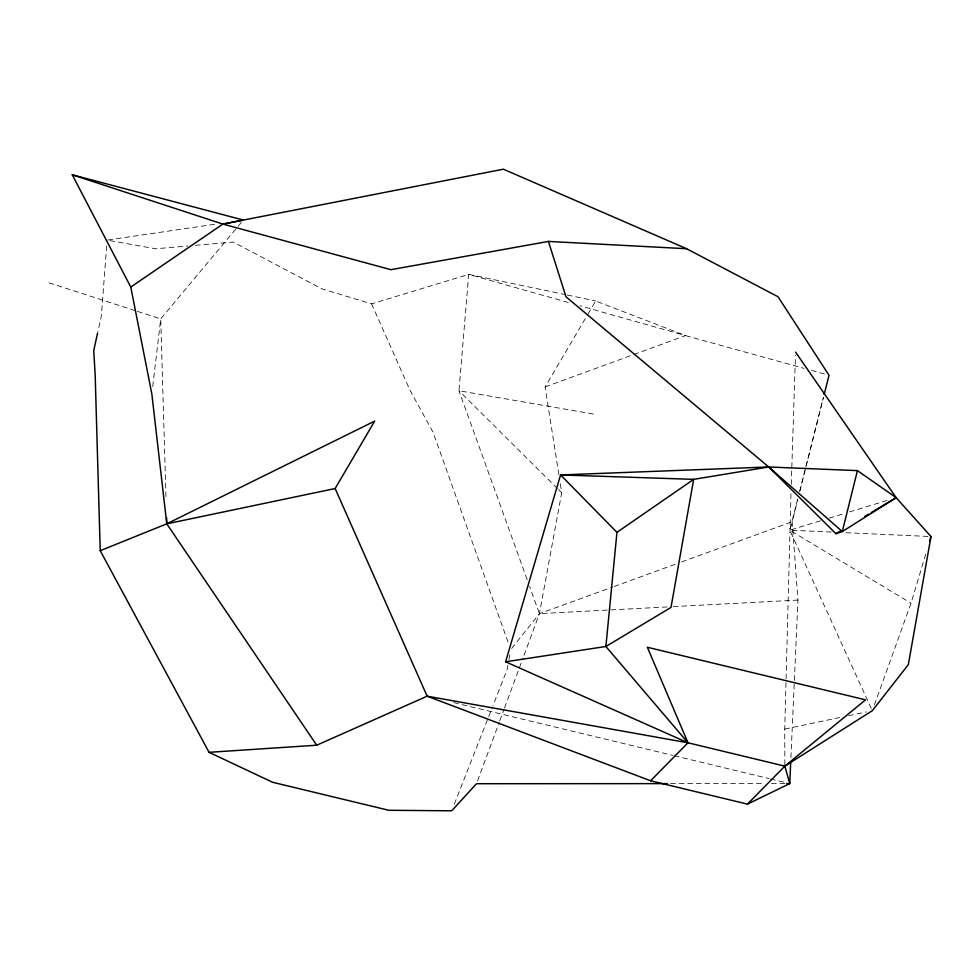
<?xml version="1.0" encoding="UTF-8"?>
<svg xmlns="http://www.w3.org/2000/svg" width="980" height="980" viewBox="0 0 980 980"><rect width="100%" height="100%" fill="white"/><g stroke="black" fill="none" stroke-linecap="round" stroke-linejoin="round"><path stroke-width="0.73" stroke-dasharray="4.9 3.68" d="M784.845 764.657L784.747 729.083L791.019 492.132M791.264 484.524L795.478 355.164M790.921 757.577L797.953 600.079L792.183 521.752L797.769 499.555M106.649 245.919L101.381 315.793L97.902 331.608M152.733 386.512L160.72 318.868L241.374 222.374M507.91 665.273L507.138 669.536L492.977 705.6M508.951 659.589L509.992 653.905M560.278 483.728L561.699 492.805L539.429 613.652L523.565 656.527M799.999 490.674L823.433 397.464M797.622 499.2L789.782 530.18L872.31 710.696M799.496 491.813L823.408 397.402M874.38 704.975L911.033 603.227L926.223 552.5M477.566 780.864L499.249 722.272M499.776 720.839L504.002 709.41M504.529 707.977L523.038 657.948M454.304 804.176L487.599 719.32M488.714 716.478L492.45 706.96M558.857 474.651L545.101 386.916L587.24 315.291M588.012 313.98L595.668 300.958L685.535 335.601L804.127 368.394M511.695 648.478L539.429 613.652L612.672 587.02M545.101 386.916L685.535 335.601L580.062 305.809M614.105 586.493L675.857 564.039M681.602 561.957L792.183 521.752L789.782 530.18L911.033 603.227M820.383 520.833L789.782 530.18L832.302 532.091M829.129 518.163L843.694 513.704M849.525 511.928L887.414 500.351M195.351 245.331L233.289 242.048L321.722 288.794L371.591 303.874L468.722 274.375L565.803 294.698M784.747 729.083L839.664 717.556M848.558 715.682L866.369 711.946M214.559 224.285L107.077 240.125L155.649 248.773L187.915 245.98M667.172 606.938L539.429 613.652L529.568 586.322M673.248 606.62L797.953 600.079M670.565 783.633L763.775 783.596M771.419 783.584L785.176 783.584M845.961 532.716L931 536.55M593.329 414.026L458.959 390.751L468.722 274.375L571.267 303.335M567.285 295.017L595.668 300.958M453.789 702.599L672.831 755.396M674.314 755.752L769.031 778.586M770.513 778.941L785.311 782.505M811.452 370.416L826.091 374.458M49 282.828L136.061 310.905M137.506 311.383L160.72 318.868L166.049 499.359M557.375 488.505L458.959 390.751L527.485 580.577M558.453 489.584L561.699 492.805M371.591 303.874L409.946 390.163L433.074 432.303L508.228 642.586"/><path stroke-width="1.47" d="M790.713 762.17L789.758 783.584L747.458 804.127L650.598 780.778L427.145 696.18L316.724 745.217L209.059 752.322L100.23 550.687L95.183 375.205L93.749 350.522L97.596 333.041M316.724 745.217L166.772 523.835L151.851 394.021L130.781 287.054L72.251 174.795L222.889 224.089L390.91 269.684L548.42 241.423L565.987 296.781L768.724 466.97L835.928 533.696L842.286 531.552L896.161 497.681L857.439 470.621L768.724 466.97L693.668 479.355L616.947 532.348L605.885 646.482L687.985 742.791L784.845 766.139L872.31 710.696L908.338 664.624L931 536.55L896.161 497.681L795.576 352.114M857.439 470.621L842.286 531.552L768.724 466.97L560.572 474.933L505.607 661.806L687.985 742.791L650.598 780.778M824.18 394.511L829.019 375.279L778.022 296.756L686.6 248.724L503.389 169.197L222.889 224.089L130.781 287.054M929.702 540.899L931 536.55M166.588 517.71L166.772 523.835L335.148 488.53L374.666 421.118L166.772 523.835L100.23 550.687M747.458 804.127L784.845 766.139L865.548 699.842L647.351 647.253L687.985 742.791L427.145 696.18L335.148 488.53M835.928 533.696L839.848 531.344M864.728 516.472L868.66 514.12M871.281 512.552L896.161 497.681M222.889 224.089L243.322 220.047L72.251 174.795M505.607 661.806L605.885 646.482L671.006 607.429L693.668 479.355L560.572 474.933L616.947 532.348M667.515 783.633L476.513 783.718L451.707 810.803L388.791 810.276L272.599 782.273L209.059 752.322M786.695 783.584L789.758 783.584L784.845 766.139M548.42 241.423L686.6 248.724"/></g></svg>
